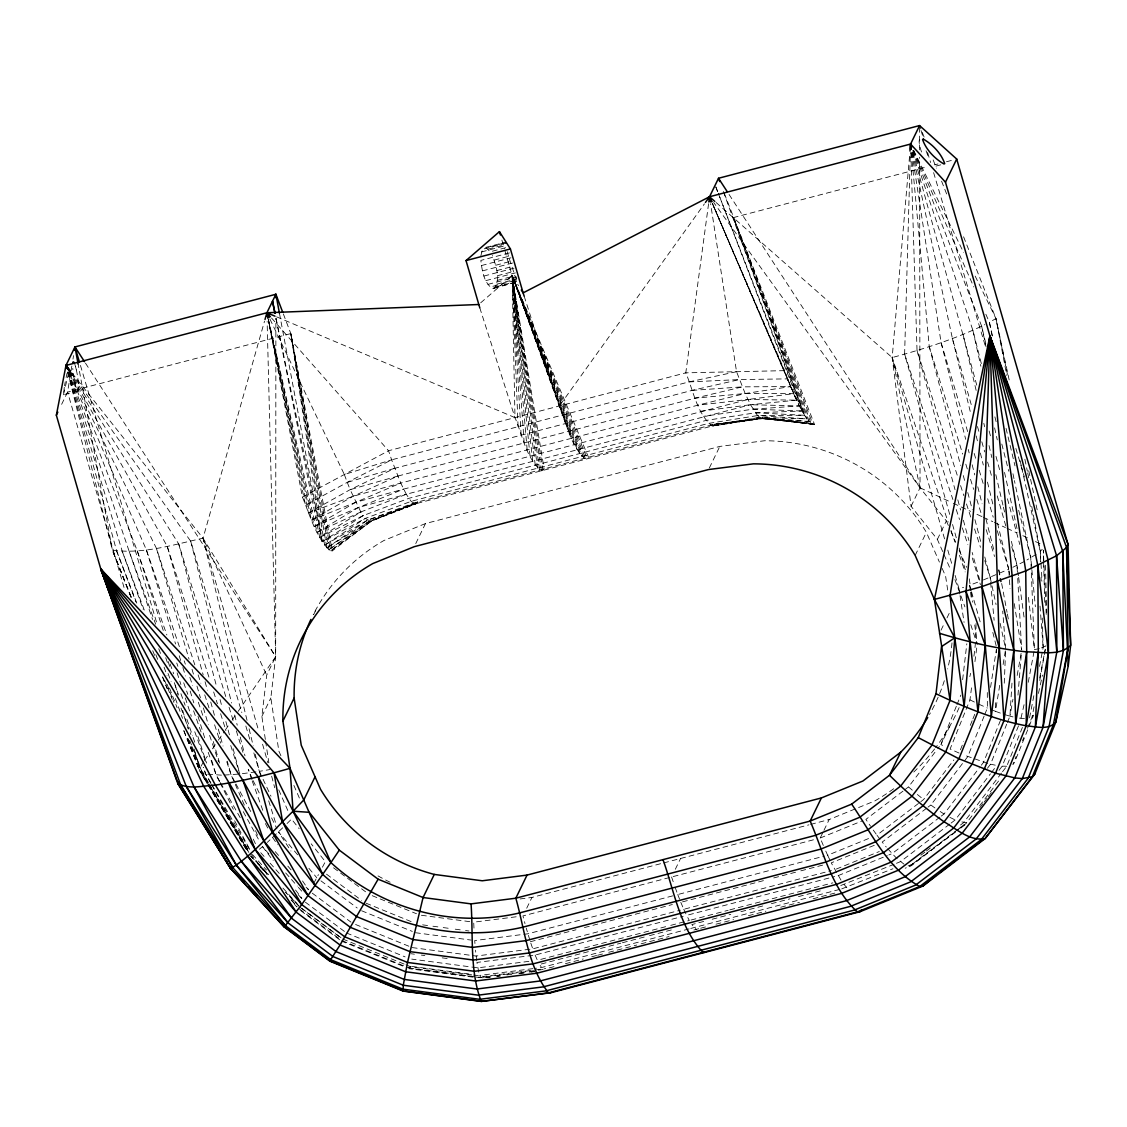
<?xml version="1.0" encoding="UTF-8"?>
<svg xmlns="http://www.w3.org/2000/svg" width="1127" height="1127" viewBox="0 0 1127 1127"><rect width="100%" height="100%" fill="white"/><g stroke="black" fill="none" stroke-linecap="round" stroke-linejoin="round"><path stroke-width="0.75" stroke-dasharray="5 3.75" d="M280.905 755.752L278.848 751.061L270.846 697.951L275.664 656.689L275.876 318.899M509.432 252.913L480.849 260.407C482.074 270.184 483.596 282.201 492.147 288.371L494.049 288.329C501.078 279.087 495.894 265.394 492.358 255.505M473.171 977.179L409.242 968.713L408.988 966.05L471.114 974.263M995.634 702.741L995.479 711.334L1001.523 713.518M996.55 652.885L996.62 649.448M949.709 514.377L904.615 354.16L910.348 152.807M1004.27 683.187L1005.594 650.603M1007.355 722.576L1009.933 716.18L1012.201 679.426M1017.963 695.12L1021.4 653.505M942.679 551.54L937.368 539.396L911.067 506.291L892.175 357.555L909.841 152.807M265.338 739.411L261.873 716.434L266.69 675.172L275.664 656.689L267.127 321.533M962.641 679.708L966.825 643.756M959.091 753.075L950.103 749.018L969.953 699.867L971.995 684.23M974.94 661.648L976.982 646.025M708.587 203.719L685.794 372.84C693.415 390.576 696.74 413.412 712.236 426.048L761.317 418.497L809.073 421.498L814.539 424.47L723.492 191.365M990.563 687.357L996.381 649.448M480.877 255.759L482.567 249.25M71.832 366.036L67.578 392.097L60.844 405.959M72.973 359.09L73.537 355.611M999.719 685.315L995.479 711.334L990.619 709.348M1003.115 664.507L1005.369 650.631M64.295 387.294L63.436 394.788L77.848 390.999M1013.018 716.913L1009.933 716.18L1012.948 699.219M1017.174 675.467L1021.09 653.421M1039.77 680.497L1045.912 645.856L1040.601 648.293M64.549 385.688L65.281 381.715M1024.063 704.699L1020.189 721.66M1028.261 682.3L1034.403 649.546L1030.754 557.795L1014.399 480.595M1033.839 695.725L1029.5 718.124L1033.628 715.138L1014.441 762.599L1012.891 764.43L1016.089 756.513M1039.503 666.423L1043.165 647.462L1042.264 617.723M1034.051 706.798L1032.064 716.955L1026.951 729.62M1039.658 678.017L1045.264 649.237M203.536 761.782L199.155 769.642L207.114 783.448M66.113 377.517L66.986 373.417M1038.432 693.443L1042.489 675.101M494.049 288.329L517.321 281.778L492.147 288.371M247.024 720.308L203.029 538.185L264.521 321.167M956.33 706.277L940.876 744.538L937.734 748.638M956.978 704.685L960.838 695.12M960.415 749.807L963.698 741.665M970.277 725.379L972.249 720.491M972.911 718.857L974.883 713.969M984.11 716.138L967.741 756.654L963.529 762.19M984.759 714.518L987.379 708.024L987.308 690.851M1000.438 720.491L983.575 762.246L980.377 766.445M987.435 768.262L990.563 764.176L1006.707 724.182M999.029 770.347L1002.213 766.177L1019.541 723.252M1002.537 771.727L1006.735 766.233L1022.752 726.577M1022.485 740.693L1023.753 737.537M261.873 716.434L270.846 697.951M313.63 614.694L317.363 606.988M415.75 543.594L425.471 523.562L719.815 446.419L764.585 440.742A185.941 181.32 25.9 0 1 926.38 532.31L939.411 562.091M709.334 467.987L719.815 446.419M526.703 908.221L531.944 897.444L661.986 863.352M675.327 869.269L680.567 858.492M911.067 506.291L920.041 487.808L919.618 157.216M915.166 555.428L926.38 532.31M937.368 539.396L946.356 520.913L920.041 487.808L713.659 202.451M823.302 845.447L820.202 838.023L823.203 831.867M823.95 830.317L829.19 819.54L874.876 800.903A209.326 204.128 25.9 0 0 895.19 787.632M941.003 630.218L943.989 624.048M946.99 617.892L949.23 613.271M949.85 726.042L940.876 744.538L945.483 746.778M322.392 867.212L325.365 861.676L311.179 843.813M313.715 883.371L318.42 874.622M471.706 974.827L410.707 966.755L409.242 968.713M482.863 977.982L483.906 976.433L533.719 970.108M204.522 760.345L208.481 754.583M212.44 748.835L217.37 741.636M218.356 740.185L224.287 731.55M225.273 730.113L231.204 721.477M232.19 720.04L237.135 712.842M238.121 711.391L275.664 656.689L203.029 538.185L71.424 372.276M504.811 250.236L512.137 275.58L588.491 457.21L585.801 459.182C570.304 446.546 566.994 423.71 559.372 405.974L704.431 203.86M283.356 313.926L290.822 333.592L328.859 549.737L330.69 550.723L371.98 520.604L417.68 501.98L416.483 503.544L370.656 521.392L328.859 549.737C315.194 535.255 309.84 515.053 302.43 497.035L268.24 319.645M479.792 307.84L514.983 417.61C522.604 435.332 525.915 458.182 541.411 470.818L544.102 468.846L512.137 275.58L478.721 304.515M710.433 425.316L759.542 417.483L809.073 421.498L806.862 418.807L759.542 417.483L712.236 426.048L714.912 424.076L764.191 417.807L814.539 424.47M904.361 790.055L908.489 786.914L936.692 750.004M920.844 801.635L923.591 799.536L953.879 759.908M962.472 763.571L930.789 805.03L928.014 807.143M941.299 816.089L944.046 814.004L979.307 767.839M951.089 823.076L955.189 819.949L990.394 773.869M991.464 772.474L995.733 766.895M1001.48 773.108L963.698 822.569L958.175 826.781M968.938 819.808L1000.762 778.151M979.786 807.749L982.998 803.565M984.068 802.17L987.266 797.972M988.337 796.578L991.535 792.38M955.471 831.543L911.546 865.621L905.192 868.213M287.061 823.527L291.527 819.09L299.176 828.711M282.708 827.81L267.254 842.418M1040.587 561.725L1040.263 551.23L1042.25 549.356M259.435 849.223L262.506 846.631L270.621 855.844M63.436 394.788L68.86 371.854L146.355 549.807L180.25 649.222M330.69 550.723L332.296 550.864L371.98 520.604L330.69 550.723L290.822 333.592L67.578 392.097L124.688 589.759M902.995 791.112L865.902 819.385L870.523 826.19M880.074 839.305L876.905 835.149L919.477 802.678M926.633 808.2L882.202 842.08L886.259 847.039M939.932 817.131L892.049 853.646L888.865 854.942M949.723 824.119L900.487 861.662L895.655 863.634M920.9 855.196L925.042 852.04M926.422 850.984L930.564 847.828M958.443 828.965L909.602 866.198L955.414 832.177M959.838 827.894L966.811 822.583L959.81 821.682M956.837 830.486L966.459 823.161M960.894 827.993L965.008 824.865M328.859 549.737L369.107 521.294L416.483 503.544L369.107 521.294L326.83 547.877L290.822 333.592L332.296 550.864M326.83 547.877L367.332 520.28L413.186 503.22L714.912 424.076L762.866 418.61L811.088 423.343L733.452 217.581L927.789 166.641M417.68 501.98L370.656 521.392L365.345 518.378L322.237 541.693L290.822 333.592L324.618 545.2L365.345 518.378L411.13 501.332L708.376 423.428L757.555 415.581L804.481 415.3L806.862 418.807L757.555 415.581L750.54 404.72L745.172 393.52L736.551 371.713L710.602 203.677M1036.079 554.371L1026.922 559.992M276.073 318.377L322.237 541.693L363.176 515.602L408.819 498.331L706.065 420.427L755.386 412.806L801.945 411.003L804.481 415.3L755.386 412.806M275.96 318.448L319.716 537.396L360.823 511.968L406.298 494.246L750.54 404.72L796.507 400.155L801.945 411.003L753.033 409.171L703.544 416.342M268.48 319.617L317.053 532.324L358.33 507.516L403.593 489.132L747.905 399.493L793.633 393.675L796.507 400.155L747.905 399.493L697.979 405.156L400.733 483.06L352.962 496.317L308.446 512.954L268.325 319.603L314.264 526.534L358.33 507.516L406.298 494.246L411.13 501.332L414.99 503.952L713.729 425.626L761.317 418.497L812.919 424.344L733.452 217.581L804.481 415.3L718.308 193.351L801.945 411.003M314.264 526.534L355.709 502.29L400.733 483.06L406.298 494.246M324.618 545.2L367.332 520.28L414.99 503.952M736.551 371.713L688.879 381.926L391.632 459.83L347.257 482.37L305.459 505.262L268.282 319.631L311.39 520.068L352.962 496.317L397.775 476.087L695.021 398.183L742.355 386.857L790.689 386.561L793.633 393.675L745.172 393.52L695.021 398.183M308.446 512.954L350.145 489.653L394.718 468.311L691.964 390.407L739.467 379.574L787.688 378.869L790.689 386.561L745.172 393.52L697.979 405.156M302.43 497.035L388.547 450.744L685.794 372.84L784.66 370.642L787.688 378.869M1024.373 561.457L1012.877 567.275M716.11 202.536L892.175 357.555C923.802 349.004 955.287 339.086 984.773 324.646M319.716 537.396L363.176 515.602L365.345 518.378M317.053 532.324L360.823 511.968L363.176 515.602M997.494 523.111L1008.75 569.248L981.504 580.757M425.471 523.562L383.955 540.495A185.941 181.32 25.9 0 0 313.221 614.68M820.202 838.023L862.747 820.681M825.781 851.096L827.627 855.252L868.959 838.389M874.242 845.335L831.247 862.859L841.263 880.638M836.361 869.044L879.314 851.519M838.122 875.637L887.287 855.59M840.784 885.512L894.049 864.282M841.714 888.879L892.908 868.748M908.108 865.959L912.884 864M311.39 520.068L355.709 502.29L403.593 489.132M970.305 590.421L969.643 585.209L980.067 581.321L972.178 552.469M959.781 593.957L959.021 588.928L963.571 587.336M269.945 319.096L344.341 474.509L391.632 459.83L400.733 483.06M344.341 474.509L347.257 482.37L394.718 468.311M347.257 482.37L350.145 489.653L397.775 476.087M485.751 247.391L505.375 242.263M503.642 243.164L486.005 247.785L490.273 251.758L506.192 247.588M484.23 248.813L505.896 243.136M488.118 249.123L503.938 244.982M481.468 251.955L506.798 245.306M494.218 260.098L508.502 256.364L517.18 282.257M481.37 265.563L510.982 257.801M495.725 265.254L509.996 261.506M482.426 270.903L512.56 263.014M496.796 270.593L511.559 266.719M483.948 276.045L514.039 268.156M497.317 275.749L513.123 271.607M485.807 280.651L515.335 272.917M934.593 164.866L938.002 163.964M946.497 161.739L953.301 159.964M497.289 280.398L514.546 275.876M935.959 166.106L940.763 164.838M487.892 284.398L516.363 276.932L517.039 279.961L490.048 287.033M496.697 284.201L515.743 279.214M495.598 286.906L516.645 281.384M663.676 862.916L808.918 824.851M810.609 824.401L829.19 819.54M813.455 839.798L522.956 915.927L524.999 923.633M672.65 895.88L527.873 933.804L474.706 940.552L475.101 945.454M675.186 887.47L677.75 894.542L824.217 856.14M530.338 941.735L562.458 933.325M564.148 932.874L575.982 929.775M584.434 927.563L672.354 904.53M682.497 901.868L739.974 886.808M741.665 886.357L763.641 880.596M773.784 877.933L799.142 871.284M800.832 870.847L822.809 865.085M412.186 947.582L476.101 956.034L532.761 948.849L680.384 910.179M680.807 902.318L683.765 909.292L831.374 870.579M478.764 972.192L476.918 962.444L535.114 955.062L683.216 916.265M683.765 909.292L686.625 915.363L834.713 876.538M540.749 959.401L582.969 948.342M584.645 947.906L669.072 925.788M670.762 925.352L689.33 920.477L686.625 915.363M691.02 920.041L728.155 910.292M729.845 909.855L787.238 894.81M788.928 894.359L832.825 882.85M541.214 964.022L620.766 943.186M622.456 942.736L647.842 936.086M649.532 935.649L671.537 929.888M703.699 921.449L691.851 924.563L696.218 929.437M712.165 919.238L730.775 914.349M740.932 911.687L762.937 905.925M771.403 903.699L790.013 898.825M798.479 896.599L822.175 890.386M689.076 928.902L541.495 967.558L534.635 968.431M690.766 928.451L840.024 889.316M549.173 967.924L555.977 966.135M565.402 963.712L583.222 958.992M591.731 956.767L596.845 955.428M597.676 955.259L604.481 953.484M608.763 952.301L636.755 945.018M641.108 943.82L669.044 936.565M693.894 929.986L699.008 928.648M700.698 928.211L707.517 926.422M716.025 924.182L733.592 919.646M748.384 915.716L765.881 911.179M780.729 907.235L799.466 902.318M813.074 898.754L835.53 892.922M67.69 372.192L112.39 550.117C142.89 554.484 173.459 544.651 203.029 538.185L266.69 675.172M253.843 752.892L259.351 771.361L269.874 769.558M1039.319 648.701L1034.403 649.546L1028.303 596M255.998 771.868L241.389 773.798M713.729 425.626L764.191 417.807L812.919 424.344M700.839 411.228L750.54 404.72L799.282 405.945L712.292 203.184L784.66 370.642M520.04 898.952L531.944 897.444M516.166 916.786L473.692 922.182L474.143 931.677M528.873 961.359L477.806 967.854L411.735 959.105M532.93 968.642L479.75 975.404L480.778 977.461L543.313 969.502L540.171 965.501M535.438 969.896L545.75 968.586M484.582 977.757L489.724 977.109M496.584 976.236L500.008 975.799M506.868 974.925L512.01 974.277M518.871 973.404L527.45 972.305M529.169 972.094L534.311 971.432M486.934 977.673L490.344 977.236M497.162 976.362L500.571 975.926M519.336 973.545L524.449 972.897M531.282 972.023L534.691 971.601M238.065 774.136L223.174 775.151M691.964 390.407L742.355 386.857M753.033 409.171L799.282 405.945M688.879 381.926L739.467 379.574M221.441 775.151L205.706 774.038L200.042 771.446L207.213 783.547M1002.213 766.177L1006.735 766.233M1024.457 718.589L1018.794 718.068M811.088 423.343L761.317 418.497L757.555 415.581M421.399 915.265L471.945 921.956M422.611 924.858L431.204 926M432.923 926.225L441.502 927.352M443.221 927.591L448.377 928.268M455.252 929.183L463.845 930.31M465.564 930.536L468.987 931.001M415.469 932.719L471.213 940.101M410.946 953.724L414.426 954.175M421.371 955.09L424.837 955.555M442.193 957.851L447.405 958.542M473.453 975.052L483.906 976.433M408.96 967.952L480.778 977.461M481.13 977.743L409.819 968.318L341.439 940.411M990.563 764.176L995.24 765.163M987.759 763.402L963.416 754.865M1004.411 714.49L1009.933 716.18M372.22 895.683L378.545 898.261M380.123 898.909L416.497 913.743M365.993 903.178L414.243 922.858M361.584 910.743L412.299 931.423M355.583 924.492L408.946 946.257M346.496 932.973L405.114 956.893M342.749 939.016L404.339 964.148M405.931 964.811L410.707 966.755M341.284 940.989L404.382 966.741M276.636 316.87L514.983 417.61L512.137 275.58L518.533 285.666M978.828 704.192L987.379 708.024M729.07 194.478L920.041 487.808L951.667 502.529M953.245 503.262L970.643 511.362M976.968 514.321L981.716 516.518M983.293 517.265L992.788 521.674M994.366 522.421L1005.425 527.577M1007.017 528.309L1016.498 532.719M1022.823 535.677L1029.148 538.621M1035.474 541.566L1041.799 544.51M969.953 699.867L974.39 702.036M949.92 817.371L955.189 819.949M940.2 811.525L944.046 814.004M934.903 807.932L928.394 803.199M904.037 864.198L896.472 858.126L887.273 848.279M333.55 867.804L366.331 892.359M326.52 874.172L361.57 900.417M320.941 880.849L357.203 907.996M312.292 893.176L350.962 922.14M305.403 902.206L345.13 931.959M301.951 908.489L341.34 937.974M300.205 907.362L340.777 937.749M299.444 908.968L340.326 939.481M300.655 910.574L339.889 939.946M917.378 794.493L923.591 799.536M908.489 786.914L912.307 790.196M262.577 868.508L268.649 874.777M254.195 859.647L249.349 854.632L252.927 858.506M255.406 860.901L268.719 874.721M257.759 863.465L261.365 867.255L249.983 852.928M257.703 863.691L268.437 875.327M291.09 899.909L297.063 906.39M260.21 867.043L267.296 874.777M294.513 904.375L296.88 906.953M257.59 863.085L268.099 874.566M291.442 900.079L297.289 906.46M252.42 854.505L266.507 869.988M282.933 888.062L297.021 903.558M844.179 884.625L846.8 887.541M260.76 852.702L265.437 857.943M270.114 863.183L280.637 874.975M298.19 894.641L301.698 898.571M271.537 318.011L388.547 450.744L391.632 459.83M285.68 872.932L297.274 886.076M298.43 887.4L301.909 891.344M275.256 851.632L280.961 858.211M287.822 866.114L291.245 870.058M306.107 887.16L308.389 889.795M297.627 854.815L278.482 831.909L290.935 851.012M308.883 868.283L316.772 877.708M262.506 846.631L273.157 860.619M295.513 889.992L301.909 898.388M873.27 830.078L876.905 835.149M71.057 372.558L190.731 541.27L241.826 712.588M272.607 837.488L277.594 844.743M302.543 880.962L308.53 889.668M85.483 363.148L275.664 656.689M69.747 371.375L178.756 544.017L225.949 697.134M207.326 783.026L199.155 769.642L183.729 730.62M208.227 784.519L249.067 851.434M208.115 785.054L247.56 851.603M187.871 738.34L199.592 767.543L208.425 782.518M209.312 784.026L249.095 851.42M207.96 784.561L245.827 848.659M248.828 852.421L209.27 784.913L240.093 838.953M211.003 783.138L205.706 774.038L203.24 767.431M211.876 784.66L249.771 849.941M219.695 781.279L216.243 775.151L208.115 752.061M220.554 782.8L241.206 819.498M360.823 511.968L350.145 489.653M69.423 371.544L167.261 546.37L209.397 678.595M210.791 783.251L205.706 774.038L203.423 767.388M211.637 784.786L248.884 852.35M243.263 811.651L259.154 840.545M235.177 782.448L231.063 774.756L226.118 759.767M235.994 783.983L252.448 814.736M234.641 820.78L249.997 849.899M265.409 823.555L269.409 831.289M219.356 781.363L216.243 775.151L211.031 758.344M220.131 782.913L233.317 809.285M69.099 371.727L156.414 548.314L194.83 664.86M252.363 779.067L248.25 769.487M253.124 780.617L260.816 796.169M271.565 817.92L276.946 828.81M913.673 150.342L963.641 252.533M975.179 276.115L995.944 318.561L1009.214 380.109M827.627 855.252L830.529 861.338M253.279 839.15L256.209 845.391M255.251 754.343L259.351 771.361L271.001 796.226M913.433 150.483L973.784 286.962M985.857 314.264L989.407 322.294L992.45 335.959M946.356 520.913L948.342 525.464M950.991 531.535L955.71 542.341M959.133 550.145L966.642 567.318M944.003 554.583L950.836 570.192M954.935 579.56L964.909 606.847M942.172 568.417L945.623 576.306L948.173 593.253M293.879 785.42L299.838 799.085M278.749 789.858L288.216 811.496M244.334 805.101L231.063 774.756L227.274 761.218M255.519 830.655L257.618 835.445M535.114 955.062L537.382 960.289M796.507 400.155L712.278 203.184L793.633 393.675M518.068 426.696L512.137 275.58L587.308 458.774M521.153 435.177L512.137 275.58L585.801 459.182M131.267 597.183L112.39 550.117L78.143 364.148M152.737 650.716L155.343 657.21M164.457 679.933L172.262 699.402M162.668 677.059L167.176 688.456M183.94 730.761L199.409 769.811L186.983 736.903M924.098 137.015L919.576 125.562L923.083 137.339M933.156 159.907L936.396 168.092M941.58 181.179L946.75 194.253M963.585 236.783L995.944 318.561L1007.947 376.883M162.527 676.961L167.021 688.343M524.196 442.953L512.137 275.58L584.011 458.45M913.138 150.553L981.673 326.21L986.139 344.947M677.75 894.542L679.581 899.205M717.674 191.717L715.152 185.194L717.66 191.745M527.168 449.927L512.137 275.58L581.941 456.562M68.508 371.98L137.24 550.835L166.866 634.952M67.831 372.164L116.673 551.033L137.438 604.875M169.529 688.076L177.08 707.657M189.66 740.284L191.548 745.172M192.168 746.807L202.24 772.911L208.27 783.42L202.24 772.911L193.886 749.779M530.028 455.998L512.137 275.58L579.644 453.561M116.673 551.033L135.958 602.015M155.864 654.66L158.358 661.239M167.064 684.272L173.91 702.36M68.014 372.121L122.294 551.455L144.538 610.806M158.752 648.729L161.217 655.322M168.022 673.453L171.107 681.708M180.996 708.08L190.886 734.466M532.733 461.112L512.137 275.58L577.123 449.476M809.073 421.498L733.452 217.581L806.862 418.807M535.255 465.197L512.137 275.58L574.418 444.362M537.565 468.198L512.137 275.58L571.558 438.29M68.24 372.065L129.182 551.385L155.653 624.203M170.092 663.916L173.699 673.847M180.926 693.697L185.138 705.277M194.76 731.761L206.185 763.204M723.295 191.435L804.481 415.3M539.622 470.072L512.137 275.58L568.586 431.317M541.411 470.818L512.137 275.58L565.543 423.541M251.617 779.321L248.419 769.445M252.194 780.926L263.859 813.257M122.294 551.455L143.171 609.298M164.063 667.142L167.035 675.411M175.389 698.543L182.546 718.378M176.742 663L177.911 666.296M183.715 682.793L187.786 694.331M193.59 710.827L201.141 732.268M129.182 551.385L152.596 619.512M165.725 657.731L168.022 664.366M174.305 682.652L178.291 694.274M186.857 719.195L192.576 735.818M193.14 737.481L194.858 742.468M530.817 943.158L532.761 948.849M920.041 487.808L892.175 357.555L948.145 522.069M950.977 530.38L954.935 542.002M959.457 555.301L965.121 571.91M671.579 876.975L674.157 884.54M184.194 660.816L185.335 664.141M189.843 677.383L192.675 685.681M198.324 702.248L203.395 717.152M209.608 735.382L218.652 761.894M912.814 150.708L972.855 330.267L981.927 365.923M904.615 354.16L952.878 499.486M956.203 509.503L959.542 519.519M962.317 527.873L967.854 544.58M972.291 557.935L980.434 584.73M970.798 624.752L977.208 644.278L974.545 623.428M198.127 674.848L200.874 683.173M204.72 694.838L209.101 708.15M214.595 724.802L220.624 743.116M137.24 550.835L163.993 632.726M177.094 672.833L180.912 684.54M185.293 697.909L191.294 716.293M197.845 736.34L206.579 763.092M910.87 152.807L917.026 350.511L957.894 477.27M960.584 485.596L963.81 495.612M966.501 503.952L970.798 517.293M974.559 528.957L980.476 547.313M984.773 560.654L990.154 577.334L996.057 604.593M524.182 296.204L559.372 405.974M213.665 691.978L217.398 703.699M220.61 713.729L225.935 730.479M230.739 745.539L239.812 773.981M259.351 771.361L261.422 777.912M268.663 800.818L275.904 823.724M911.391 152.793L929.254 346.665L962.683 454.096M965.811 464.169L967.375 469.212M970.516 479.285L973.643 489.357M976.785 499.416L982.011 516.208M986.181 529.634L994.549 556.499M998.719 569.924L1001.354 581.771M529.845 940.143L526.224 928.056M146.355 549.807L175.573 643.982M179.221 655.759L180.785 660.802M182.87 667.522L185.476 675.932M190.167 691.076L193.816 702.839M198 716.293L204.776 738.157M229.063 707.235L233.204 720.688M236.318 730.789L243.587 754.343M927.591 152.469L930.606 162.556M933.621 172.656L985.28 345.862M1015.878 448.447L1024.401 477.031M911.926 152.694L941.101 342.65L967.656 431.613M974.179 453.434L976.179 460.154M979.194 470.227L983.195 483.652M987.703 498.754L993.225 517.223M997.226 530.648L1008.75 569.248M245.827 726.013L250.335 741.129M80.454 365.43L157.216 624.541M168.191 661.549L169.684 666.592M175.164 685.103L178.151 695.204M182.644 710.334L188.124 728.845M194.112 749.032L199.592 767.543M156.414 548.314L189.054 659.21M192.013 669.297L193.506 674.326M196.957 686.089L200.423 697.852M203.395 707.939L208.34 724.746M213.285 741.538L220.202 765.064M892.175 357.555L944.877 539.96M947.807 550.089L952.202 565.289M955.118 575.418L959.021 588.928M501.881 240.093L504.318 248.546M203.029 538.185L258.647 730.705M262.563 744.214L267.93 762.796M969.643 585.209L971.051 590.154M971.53 591.802L980.983 624.767M912.447 152.666L952.428 338.551L972.178 407.918M977.475 426.541L978.926 431.613M981.814 441.77L984.716 451.913M987.604 462.07L991.943 477.299M997.24 495.908L1005.918 526.365M1011.694 546.68L1016.991 565.289L1018.399 575.658M952.554 524.492L956.344 537.988M959.19 548.102L965.36 570.037M167.261 546.37L203.184 674.946M205.072 681.708L207.424 690.175M210.735 702.008L214.524 715.546M218.3 729.084L223.019 746.004M912.912 152.483L976.785 385.237M917.026 350.511L955.034 489.682M957.823 499.867L960.598 510.038M963.374 520.223L968.938 540.594M507.206 251.603L508.502 256.364M989.14 430.979L990.506 436.064M996 456.393L1000.114 471.649M1007.439 498.754L1019.794 544.51M271.635 776.165L274.706 787.731M178.756 544.017L216.905 687.752M220.061 699.585L221.85 706.347M225.893 721.562L229.936 736.79M233.078 748.624L238.91 770.6M929.254 346.665L960.598 465.381M963.289 475.566L965.078 482.342M967.769 492.527L972.249 509.489M974.925 519.66L981.194 543.411M984.787 556.977L990.154 577.334L994.113 620.259M994.887 416.863L996.183 421.963M1001.804 444.038L1008.721 471.199M1018.653 510.249L1030.754 557.795L1035.361 606.749M941.101 342.65L965.684 439.319M968.276 449.49L969.135 452.885M972.164 464.747L974.742 474.932M977.771 486.794L982.082 503.755M985.956 519.026L994.592 552.934M998.902 569.896L1000.438 581.884M190.731 541.27L231.627 703.037M234.641 714.955L237.233 725.168M240.248 737.086L244.982 755.823M992.817 632.402L996.648 647.729M75.551 366.74L76.34 369.895M952.428 338.551L970.784 413.736M976.207 435.952L977.884 442.798M980.377 453.04L983.308 465.014M987.477 482.102L993.31 506.023M249.081 728.817L253.195 745.835M1006.045 428.373L1014.976 465.831M963.05 334.395L976.236 390.844M983.829 423.329L984.632 426.753M989.027 445.574L991.83 457.534M995.817 474.65L1003.016 505.431M1003.41 507.136L1004.608 512.264M1011.398 541.34L1016.991 565.289L1017.568 575.672M1020.146 460.675L1021.287 465.803M1021.668 467.522L1040.263 551.23L1040.897 561.739M972.855 330.267L980.87 366.233M994.606 427.88L997.268 439.868M1004.523 472.41L1017.878 532.338M1028.74 470.748L1037.22 510.066M1000.128 623.33L1005.664 648.884L1002.706 611.088M981.673 326.21L986.04 346.806M1012.948 473.734L1014.032 478.89M1024.88 459.224L1027.359 471.227M1027.711 472.946L1028.768 478.087M992.183 336.043L989.407 322.294L995.944 318.561L1006.777 375.432M1031.726 506.417L1040.263 551.23M279.454 313.306L322.237 541.693M1001.664 583.476L1007.059 612.327M1007.383 614.018L1008.327 619.117M1009.031 570.966L1009.581 574.404M1014.258 603.621L1015.357 610.496M1015.638 612.215L1021.682 650.025L1017.667 577.39M512.137 275.58L542.918 470.396M969.262 578.813L971.037 590.534M971.291 592.21L972.798 602.255M960.035 595.634L964.078 622.428M265.592 741.087L268.86 762.852M1018.639 577.39L1024.274 618.878M970.53 592.154L971.418 599.113M476.721 960.838L475.509 950.174M1040.024 606.087L1043.165 647.462M1008.876 571.009L1009.327 577.996M1009.44 579.743L1010.017 588.477M1040.996 563.5L1042.038 581.025M1046.208 614.384L1043.32 550.159L1043.574 560.598M1041.052 577.475L1041.165 580.983M1043.616 562.345L1044.729 602.353M1045.462 565.219L1046.701 612.426M919.576 127.323L919.604 150.187M952.005 642.855A185.941 181.32 25.9 0 1 947.652 668.945M944.327 680.722A185.941 181.32 25.9 0 1 938.819 695.627M938.129 697.261A185.941 181.32 25.9 0 1 929.493 714.518M921.52 152.018A14.736 2.381 69.8 0 1 919.857 140.002M926.084 150.835A14.736 2.381 69.8 0 1 928.592 158.019M959.133 707.601A209.326 204.128 25.9 0 1 935.621 747.624M934.565 749.004A209.326 204.128 25.9 0 1 913.786 772.023M976.01 623.555A209.326 204.128 25.9 0 1 975.559 640.812M975.433 642.545A209.326 204.128 25.9 0 1 973.629 658.069M970.629 673.312A209.326 204.128 25.9 0 1 969.812 676.637M390.111 882.244A209.326 204.128 25.9 0 1 378.038 875.904M76.34 369.91A14.736 1.902 80.8 0 1 78.651 388.533A14.736 1.902 80.8 0 1 75.748 386.167L74.96 382.969A14.736 1.902 80.8 0 1 72.762 368.388M74.776 364.204A14.736 1.902 80.8 0 1 75.551 366.698M298.993 906.108L285.638 892.316L298.993 906.108M131.084 597.324L112.39 550.117L131.028 597.282"/><path stroke-width="1.5" d="M275.876 297.782L275.89 294.274L74.96 346.933L65.986 365.416L56.35 415.215L100.782 569.008L177.714 783.335L230.781 868.635L284.243 927L329.915 961.218L403.086 991.084L481.243 1001.424L550.638 992.802L859.901 911.757L922.83 886.104L985.054 838.643L1034.797 774.122L1055.788 722.196L1068.255 665.902L1070.65 645.348L1068.002 544.242L956.71 159.062L919.576 125.562L718.519 178.263L709.531 196.746L705.446 202.437M939.495 633.289C967.952 641.981 997.071 648.87 1026.697 651.871C1040.939 651.8 1059.408 656.393 1070.65 645.348L1066.579 547.497L989.915 335.973L966.022 591.323L970.136 641.827L964.148 706.361L945.511 752.329L911.954 796.254L867.818 829.895L820.808 849.096L522.604 927.253C451.73 943.44 376.46 923.436 322.773 874.453L293.09 811.215L290.019 768.304L282.905 721.125A185.941 181.32 25.9 0 1 372.741 563.599L414.257 546.68L708.587 469.536L753.357 463.845A185.941 181.32 25.9 0 1 915.166 555.428L934.396 599.423L981.955 586.575L1025.725 570.938L1056.562 555.766L1066.579 547.497L1068.002 544.242L989.915 335.973L950.047 595.634L954.78 637.797L950.061 700.304L931.874 745.229L900.698 786.04L859.704 817.3L815.413 835.375L519.138 913.025C452.364 928.563 381.18 908.926 330.887 862.578L290.019 768.304L100.782 569.008L193.985 786.829L241.474 861.479L291.654 918.322L336.085 951.625L404.17 979.405L476.89 989.013L540.115 980.983L846.363 900.712L904.939 876.834L962.247 833.135L1005.833 776.094L1026.204 725.802L1026.697 651.871L1025.725 570.938L989.915 335.973L945.483 182.18L910.588 144.059L709.531 196.746L523.111 292.879L524.182 296.204M910.447 149.313L910.588 144.059L919.576 125.562M177.052 780.645L100.782 569.008L263.831 840.841L308.065 895.641L350.427 927.366L409.89 951.625L473.396 960.021L529.775 952.878L831.585 873.777L883.793 852.463L933.846 814.3L971.911 764.472L991.351 716.561L985.28 645.32L981.955 586.575L989.915 335.973L1062.733 551.371L1068.255 665.902M187.11 797.169L230.091 867.832L284.243 927L301.726 904.572L330.887 862.578L293.09 811.215L274.016 772.826L100.782 569.008L186.279 786.463L236.515 865.423L288.089 922.886L333.043 956.584L403.269 985.237L478.271 995.155L543.2 986.886L850.561 906.333L910.729 881.807L969.84 836.741L1014.793 777.898L1035.375 727.028L1038.305 652.632L1037.84 565.655L989.915 335.973L934.396 599.423L950.061 700.304C974.587 711.052 999.804 720.815 1026.204 725.802C1035.685 726.549 1048.547 730.437 1055.788 722.196L1068.058 648.208L1066.579 547.497M308.065 895.641L242.883 780.278L100.782 569.008L180.813 785.294L232.923 867.832L285.596 925.788L330.972 959.795L402.902 989.154L479.736 999.311L546.017 990.872L854.252 910.095L915.688 885.047L976.25 838.882L1022.288 778.616L1043.053 727.267L1048.406 652.632L1048.195 560.556L989.915 335.973L999.367 648.067L1003.988 720.519L984.195 769.318L944.088 821.808L891.358 862.014L836.798 884.286L685.089 924.084L533.339 963.81L474.425 971.291L407.509 962.444L344.848 936.875L301.726 904.572L255.068 849.251L215.342 785.096L100.782 569.008L258.182 776.841L282.652 822.006L315.123 885.54L356.653 916.631L412.679 939.495L472.537 947.413L526.182 940.608L826.232 861.972L875.904 841.686L923.069 805.72L958.936 758.781L977.982 711.813L985.28 645.32L966.022 591.323M909.982 151.06L910.588 144.059L911.518 147.426M290.019 768.304C265.507 775.432 240.643 781.532 215.342 785.096C203.099 785.66 188.942 789.9 177.714 783.335L230.781 868.635C254.73 853.717 272.79 830.613 293.09 811.215L309.249 812.313L339.297 850.138L378.123 879.201L423.062 897.529L471.058 903.882L515.828 898.205L810.158 821.062L851.674 804.129L889.513 775.277L918.266 737.636L936.002 693.739L941.51 646.602L954.78 637.797L934.396 599.423M991.351 716.561L999.367 648.067L981.955 586.575M708.827 201.987L709.531 196.746L714.786 201.381M1003.988 720.519L1013.835 650.378L1012.159 576.263L989.915 335.973L1056.562 555.766L1063.423 650.406L1049.082 726.535L1028.19 778.208L981.349 839.516L919.745 886.498L857.379 911.912L548.511 992.859L481.243 1001.424C469.565 970.882 473.354 936.143 471.058 903.882M117.997 614.919L100.782 569.008L203.748 786.364L247.686 856.055L296.218 912.18L340.044 945.018L405.593 971.756L475.594 981.011L536.804 973.235L689.301 933.325L841.756 893.317L898.444 870.185L953.611 828.12L995.564 773.207L1015.666 723.619L1026.697 651.871M74.396 350.398L74.96 346.933L84.525 361.682M1026.204 725.802L1038.305 652.632M1035.375 727.028L1048.406 652.632L1037.84 565.655M1043.053 727.267L1056.83 651.885L1056.562 555.766M1068.058 648.208L1053.351 724.83L1032.388 776.7L985.054 838.643C969.769 841.418 956.485 828.937 944.088 821.808C924.563 807.946 906.587 792.027 889.513 775.277L900.727 752.174A185.941 181.32 25.9 0 0 927.732 717.533M265 319.49L266.902 312.757L275.89 294.274L282.736 312.292M56.35 415.215L57.843 412.13M282.905 721.125L294.133 698.022A185.941 181.32 25.9 0 1 310.911 619.427M315.053 776.785L303.825 799.902L293.09 811.215M900.727 752.174L862.902 781.011L821.386 797.944L527.042 875.087L482.271 880.779L434.275 874.425L423.062 897.529L407.509 962.444L403.269 985.237L403.086 991.084L403.804 990.985L329.873 960.824L284.018 926.464M527.042 875.087L515.828 898.205C524.844 929.803 527.83 966.402 548.511 992.859L550.638 992.802M945.483 182.18L956.71 159.062M821.386 797.944L810.158 821.062C823.527 851.843 831.726 888.851 857.379 911.912L859.901 911.757L861.746 909.63M378.123 879.201L340.044 945.018L329.873 960.824M330.887 862.578L339.297 850.138M1034.797 774.122L1032.388 776.7L1022.288 778.616L1014.793 777.898L995.564 773.207L958.936 758.781L918.266 737.636M479.792 307.84L466.029 260.576L499.444 231.641L510.418 248.94L523.111 292.879L521.28 289.991M935.973 875.425L922.83 886.104L919.745 886.498C888.02 869.086 871.453 833.036 851.674 804.129M938.749 873.312L959.556 857.436M962.331 855.323L983.153 839.446M478.721 304.515L266.902 312.757L65.986 365.416L67.254 368.698M466.029 260.576L510.418 248.94M705.277 952.287L702.966 952.414C679.694 927.676 674.2 890.795 662.986 859.633M405.523 991.211L481.06 1001.213M267.902 317.927L266.902 312.757L275.016 316.18M936.002 693.739L950.061 700.304M243.502 881.624L230.091 867.832L243.995 881.934L240.727 877.806M252.039 890.386L256.914 895.401M248.813 886.907L252.434 890.64M267.944 317.913L266.902 312.757L270.381 316.701M285.596 925.788L236.515 865.423L193.985 786.829M70.339 370.896L65.986 365.416L67.381 368.628M315.123 885.54L272.72 832.064L258.182 776.841M322.773 874.453L282.652 822.006L274.016 772.826M241.474 861.479L288.089 922.886M70.043 371.135L65.986 365.416L67.55 368.571M247.686 856.055L291.654 918.322M296.218 912.18L255.068 849.251L228.499 783.054M727.154 191.534L718.519 178.263L719.702 181.56M177.981 782.096L179.841 785.026M182.63 789.407L185.406 793.802M68.803 369.881L65.986 365.416L68.564 370.022M505.375 242.263L505.896 243.136M177.967 782.138L179.799 785.153M182.546 789.661L185.293 794.169M180.813 785.294L230.781 868.635M301.726 904.572L263.831 840.841L242.883 780.278M186.279 786.463L232.923 867.832M266.902 312.757L267.662 316.18L266.902 312.757L267.691 316.194L266.902 312.757L269.184 317.518M950.047 595.634L970.136 641.827L977.982 711.813M710.912 199.972L709.531 196.746L711.616 201.578L709.531 196.746L710.334 201.944M709.531 196.746L711.602 201.578M120.462 621.484L124.759 632.965M79.453 362.077L74.96 346.933L78.143 364.148M499.444 231.641L500.416 235.022M997.451 581.518L1013.835 650.378L1015.666 723.619M911.334 147.496L910.588 144.059L910.757 149.299M275.002 313.221L272.523 301.205L274.932 313.264M275.89 294.274L279.454 313.306M911.123 147.51L910.588 144.059L911.081 149.299M294.133 698.022L301.233 745.201L320.477 789.196A185.941 181.32 25.9 0 0 434.275 874.425M954.78 637.797L964.148 706.361M1048.195 560.556L1056.83 651.885M1062.733 551.371L1063.423 650.406M72.706 363.373A14.736 1.902 80.8 0 1 74.058 362.542M923.323 139.114L922.576 139.466C925.957 149.623 934.72 158.71 943.975 164.007L944.722 163.654C941.327 153.497 932.578 144.411 923.323 139.114"/></g></svg>
